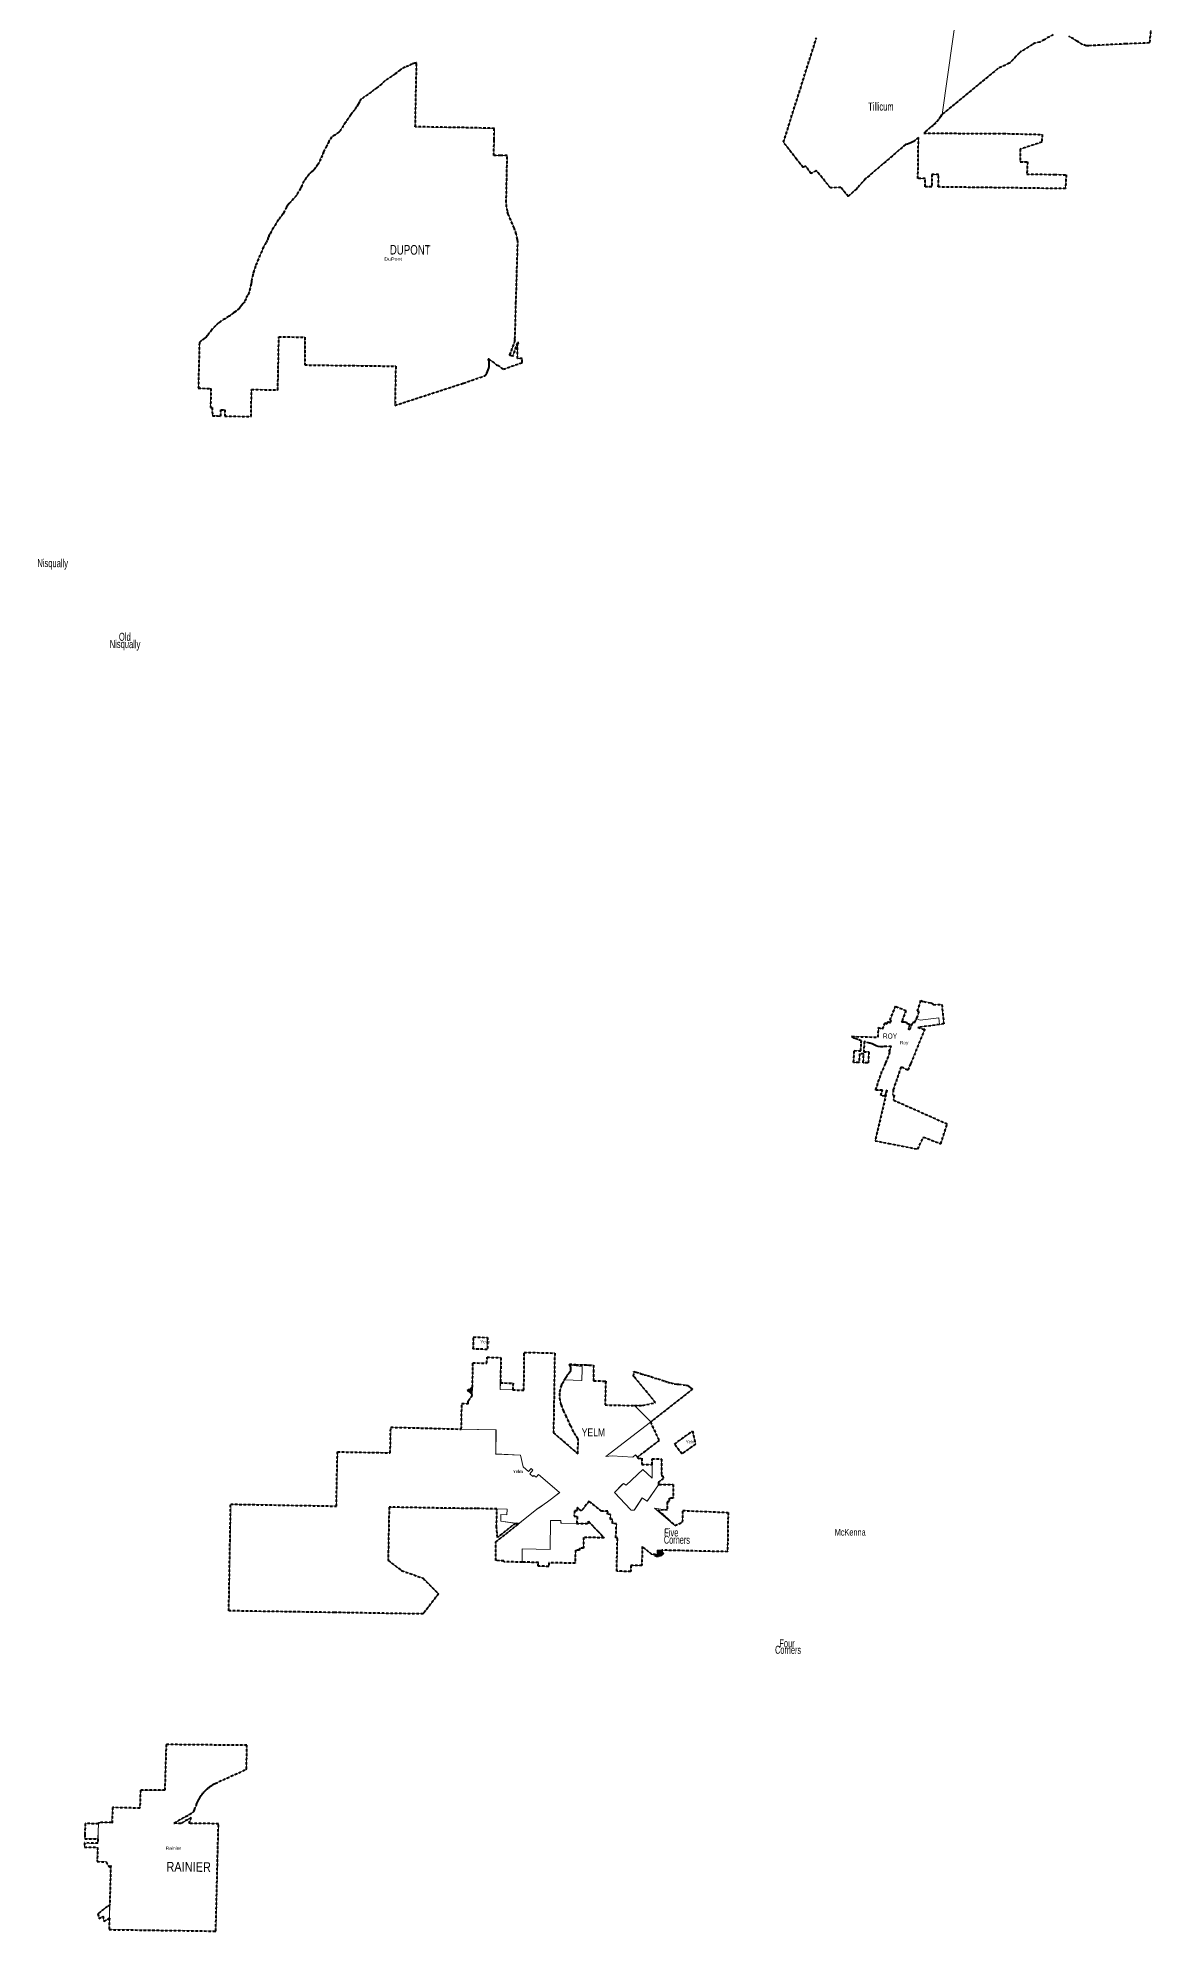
# Model space of a CAD drawing. Header units: feet. Extents: x -903180 to 1023491, y -707744 to 564635.
# Drawn here: x -429621 to -373572, y -223404 to -128770 of the extents above; entities that cross this region are included whole.
import ezdxf

# ---------------------------------------------------------------- set-up
doc = ezdxf.new("R2010")
doc.units = ezdxf.units.FT
doc.header["$LTSCALE"] = 80
doc.linetypes.add('SHORT_DASHED', pattern=[2.7, 1.5, -1.2])
doc.layers.add('13', color=7, linetype='SHORT_DASHED', lineweight=40)
doc.layers.add('58', color=7, linetype='Continuous', lineweight=13)
for name, color, linetype in [('14', 7, 'Continuous'), ('16', 7, 'Continuous'), ('36', 7, 'Continuous')]:
    doc.layers.add(name, color=color, linetype=linetype)

msp = doc.modelspace()

# ---------------------------------------------------------------- hatches: boundary and pattern name
at = {"layer": '58'}
for points in [[(-407913.16, -196583.62), (-408142.91, -196377.33), (-407896.27, -196219.8)], [(-398347.79, -204527.73), (-398454.13, -204628.71), (-398601.09, -204680.64), (-398751.07, -204678.31), (-398748.74, -204578.22), (-398671.64, -204580.91), (-398666.75, -204357.46), (-398427.63, -204361.92), (-398429.56, -204444.87)]]:
    msp.add_hatch(color=256, dxfattribs=at).paths.add_polyline_path(points)

# ---------------------------------------------------------------- linework, layer by layer
at = {"layer": '13'}
for p, q in [((-410690.39, -130019.48), (-410712.4, -130023.07)), ((-421055.11, -143538.49), (-421137.13, -143652.52)), ((-385850.15, -177976.91), (-385818.62, -177989.8)), ((-386863.17, -181345.77), (-386876.67, -181614.55)), ((-401236.99, -195912.13), (-401237.44, -195932.1)), ((-400997.39, -202831.3), (-400989.04, -202571.43))]:
    msp.add_line(p, q, dxfattribs=at)
for points in [[(-373571.92, -124583.44), (-374058.96, -129024), (-375232.94, -129068.99), (-377078.22, -129162.19), (-377223.12, -129162.1), (-377394.9, -129094.07), (-377674.02, -128940.1), (-378092.71, -128678.71)], [(-378872.84, -128607.09), (-379313, -128861.32), (-379538.45, -128979.49), (-379778.21, -129036.78), (-379924.93, -129101.23), (-380497.5, -129466.47), (-380566.19, -129536.63), (-381018.35, -130005.83), (-381064.41, -130035.16), (-381633.81, -130307.46), (-384423.13, -132592.3), (-384446.51, -132637.93), (-384494.46, -132716.32), (-384605.54, -132870.77), (-384741.18, -133021.7), (-384872.14, -133137.53), (-385010.12, -133251.03), (-385340.46, -133534.76), (-381832.78, -133550.04), (-381361.9, -133552.65), (-379424.43, -133598.52), (-379430.84, -133989.17), (-380525.74, -134329.18), (-380512.83, -134960.63), (-380149.75, -134969.62), (-380182.72, -135582.3), (-378803.96, -135595.19), (-378220.54, -135620.26), (-378254.12, -136305.32), (-384609.62, -136222.56), (-384603.08, -135596.46), (-384933.06, -135592.07), (-384941.99, -136215.72), (-385268.47, -136210.56), (-385264.74, -135801.46), (-385629.67, -135795.94), (-385604.74, -133748.94), (-385851.72, -133944.45), (-385916.49, -133983.99), (-385979.06, -134019.14), (-386062.48, -134056.48), (-386142.62, -134082.84), (-386252.39, -134105.91), (-388255.73, -135823.78), (-388647.41, -136261.63), (-388703.27, -136327.56), (-389110.08, -136691.62), (-389477.08, -136249.51), (-390001.92, -136268.08), (-390708.74, -135404.17), (-390980.36, -135553.16), (-391238.31, -135176.65), (-391371.78, -135245.19), (-391694.49, -134840.32), (-392350.88, -133987.73), (-390704.12, -128763.28)], [(-410712.4, -130023.07), (-410776.56, -130033.52), (-410925.31, -130082.47), (-411095.59, -130164.7), (-411265.87, -130235.18), (-411436.15, -130312.52), (-411517.37, -130376.15), (-411759.09, -130570.96), (-411931.81, -130678.65), (-412274.33, -130913.59), (-412434.32, -131069.24), (-412674.08, -131265.02), (-412818.92, -131370.75), (-412952.01, -131492.14), (-413305.78, -131718.26), (-413456.49, -131839.65), (-413549.46, -131968.86), (-413611.6, -132092.21), (-413690.86, -132233.18), (-413791.66, -132381.98), (-413908.11, -132510.22), (-413975.64, -132619.86), (-414243.28, -133000.17), (-414353.37, -133166.1), (-414492.34, -133398.09), (-414576.01, -133484.24), (-414772.47, -133635.97), (-414943.26, -133720.77), (-415036.81, -133895.45), (-415083.03, -133958.33), (-415154.56, -134120.98), (-415194.7, -134182.05), (-415342.49, -134466.95), (-415408.76, -134653.9), (-415492.53, -134822.19), (-415565.13, -135018.99), (-415622.17, -135105.66), (-415721.11, -135245.31), (-415796.35, -135335.43), (-415833.59, -135368.44), (-415846.22, -135386.14), (-415945.24, -135465.44), (-416057.59, -135584.54), (-416168.71, -135727.83), (-416218.7, -135782.54), (-416311.74, -135926.4), (-416431.3, -136145.84), (-416486.12, -136288.9), (-416588.98, -136488.76), (-416698.59, -136648.18), (-416834.38, -136808.77), (-417059.27, -137053.01), (-417128.17, -137133.27), (-417185.4, -137225.98), (-417346.14, -137538.63), (-417361.09, -137566.31), (-417587.58, -137860.78), (-417722.89, -138069.65), (-417839.81, -138269.06), (-418026.64, -138580.88), (-418051.83, -138614.27), (-418110.33, -138747.15), (-418157.24, -138894.48), (-418221.13, -139007.09), (-418350.49, -139218.16), (-418433.45, -139424.69), (-418598.68, -139815.62), (-418736.84, -140177.26), (-418821.08, -140423.96), (-418861.96, -140571.48), (-418868.89, -140599.42), (-418925.99, -140814.81), (-418948.42, -140950.85), (-418962.23, -141069.07), (-419000.94, -141274.98), (-419079.42, -141529.92), (-419139.75, -141656.71), (-419233.09, -141810.6), (-419288.78, -141956.57), (-419293.59, -141970.53), (-419315.67, -141995.21), (-419362.16, -142047.18), (-419438.47, -142142.87), (-419500.13, -142217.66), (-419547, -142286.37), (-419702.95, -142425.13), (-419791.29, -142484.66), (-419824.13, -142505.74), (-420064.97, -142683.1), (-420265.94, -142807.42), (-420479.07, -142935.39), (-420600.69, -143030.06), (-420749.63, -143162.08), (-420930.87, -143361.44), (-421055.11, -143538.49)], [(-420481.66, -147674.28), (-420479.05, -147377.97), (-420478.87, -147357.97), (-420459.05, -147358.14), (-420270.61, -147359.71), (-420272.02, -147674.09), (-418966.31, -147699.35), (-418940.96, -146342.89), (-417627.22, -146371.37), (-417575.61, -143706.17), (-416273.65, -143737.49), (-416277.86, -145119.25), (-411753.83, -145181.17), (-411732.89, -145181.45), (-411733.26, -145201.44), (-411769.25, -147139.17), (-408349.09, -146030.41), (-407305.29, -145670.59), (-407285.3, -145663.7), (-407268.21, -145643.7), (-407228.44, -145597.14), (-407178.85, -145525), (-407137.08, -145448.08), (-407103.57, -145367.21), (-407078.71, -145283.29), (-407062.75, -145197.22), (-407055.87, -145109.96), (-407058.15, -145022.45), (-407069.57, -144935.67), (-407090, -144850.55), (-407097.77, -144826.61), (-407104.34, -144806.36), (-407084, -144821.16), (-406688.15, -145109.2), (-406668.15, -145123.75), (-406648.15, -145135.42), (-406351.66, -145332.55), (-405434.16, -145005.14), (-405414.15, -144998), (-405414.34, -144976.95), (-405415.99, -144795.43), (-405638.77, -144797.45), (-405644.46, -144167.99), (-405644.65, -144147.97), (-405640.78, -144127.99), (-405639.36, -144120.91), (-405631.92, -144097.1), (-405622.03, -144074.2), (-405609.79, -144052.45), (-405597.37, -144034.96), (-405580.26, -144015), (-405601.45, -144014.36), (-405647.95, -144012.97), (-405889.89, -144689.46), (-405893.07, -144689.31), (-405895.64, -144688.33), (-406014.74, -144644.07), (-406031.48, -144637.84), (-406023.73, -144616.63), (-405805.79, -144020.04), (-405799.2, -144002.01), (-405790.85, -143980.04), (-405785.09, -143964.86), (-405776.56, -143932.57), (-405771.46, -143899.57), (-405769.82, -143866.21), (-405770.27, -143856.92), (-405771.67, -143828.44), (-405771.35, -143816.92), (-405721.57, -142020.85), (-405631.41, -138958.06), (-405646.82, -138850.85), (-405708.5, -138568.02), (-405792.8, -138313.19), (-405799.29, -138293.57), (-405808.06, -138273.19), (-406091.01, -137615.63), (-406098.78, -137597.57), (-406105.16, -137575.63), (-406147.55, -137429.93), (-406189.73, -137210.95), (-406208.79, -136988.76), (-406157.19, -134654.64), (-406454.61, -134653.97), (-406474.61, -134655.28), (-406494.61, -134655.14), (-406829.88, -134652.85), (-406815.95, -133894.08), (-406815.58, -133874.08), (-406813.79, -133854.08), (-406803.4, -133294.21), (-408103.6, -133261.22), (-410753.04, -133214.97), (-410690.78, -130039.81), (-410690.39, -130019.48)], [(-421137.13, -143652.52), (-421211.73, -143722.55), (-421304.4, -143792), (-421440.4, -143896.27), (-421530.74, -143978.24), (-421547.99, -143993.9), (-421548.51, -144016.39), (-421599.58, -146234.99), (-421600.53, -146276.34), (-420972.97, -146300.54), (-420987.55, -147241.21), (-420900.2, -147243.13), (-420899.53, -147665.19), (-420634.68, -147670.7), (-420481.66, -147674.28)], [(-385818.62, -177989.8), (-385797.58, -177998.41), (-385788.69, -177977.98), (-385719.48, -177818.93), (-385709.96, -177797.04), (-385690.78, -177804.99), (-385677.82, -177763.17), (-385573.93, -177447.19), (-385644.73, -177421.82), (-385483.25, -176893.66), (-385331.91, -176942.98), (-384960.74, -177008.43), (-384848.72, -177095.94), (-384435.68, -177088.73), (-384333.28, -178045.37), (-384549.62, -178091.28), (-384561.2, -178093.64), (-385631.12, -178226.44), (-385373.5, -178315.66), (-385287.61, -178313.05), (-385979.03, -180018.76), (-385987.14, -180038.76), (-385994.43, -180058.76), (-386141.92, -180368.73), (-386474.08, -180209.3), (-386863.17, -181345.77)], [(-387300.28, -181673.13), (-387484.83, -181639.09), (-387405.71, -181367.83), (-387718.41, -181363.39), (-387736.7, -181363.13), (-387730.72, -181343.11), (-387674.77, -181157.08), (-387608.77, -180954.74), (-387541.01, -180754.63), (-387469.72, -180555.41), (-387392.49, -180354.35), (-387243.31, -180036.87), (-387239.65, -180029.07), (-387227.41, -179996.87), (-387020.38, -179452.42), (-387062.19, -179436.69), (-386962.59, -179174.41), (-387215.6, -179182.75), (-387365.19, -179194.67), (-387503.72, -179197.08), (-387633.93, -179182.38), (-387720.8, -179147.6), (-387814.56, -179094.33), (-387921.18, -179047.81), (-388048.74, -179011.15), (-388255.42, -178953.32), (-388312.94, -178938.31), (-388336.76, -179451.34), (-388085.66, -179458), (-388110.05, -179983.29), (-388110.99, -180003.58), (-388140.32, -180002.67), (-388343.08, -179996.39), (-388362.04, -179995.8), (-388361.11, -179975.77), (-388341.42, -179551.71), (-388552.14, -179546.14), (-388568.5, -179969.34), (-388569.27, -179989.38), (-388590.49, -179988.72), (-388822.94, -179981.51), (-388842.51, -179980.9), (-388841.88, -179969.02), (-388811.52, -179393.55), (-388481.27, -179402.31), (-388462.51, -178998.27), (-388461.78, -178982.56), (-388459.46, -178958.27), (-388459.23, -178955.9), (-388454.37, -178931.91), (-388451.54, -178922.93), (-388445.06, -178903.82), (-388468.46, -178897.72), (-388472.59, -178896.64), (-388635.81, -178840.6), (-388715.83, -178807.24), (-388815.02, -178762.62), (-388917.21, -178701.68), (-388942.35, -178686.68), (-388917.21, -178687.34), (-387617.46, -178721.76), (-387602.48, -178241.49), (-387398.19, -178318.9), (-387270.66, -178010.73), (-387164.42, -178054.82), (-387127.4, -177965.35), (-387118.81, -177944.61), (-387099.12, -177951.92), (-387025.17, -177979.35), (-387004.24, -177987.11), (-386996.41, -177969.24), (-386970.76, -177910.73), (-386962.27, -177891.36), (-386984.06, -177883.73), (-387018.68, -177871.61), (-386762.79, -177195.41), (-386754.83, -177174.38), (-386732.28, -177183.47), (-386228.5, -177386.41), (-386439.42, -177942.06), (-386447.18, -177962.5), (-386427.01, -177961.14), (-386289.63, -177951.95), (-386186.53, -177989.14), (-386189.07, -177996.53), (-386195.55, -178015.42), (-386175.93, -178022.76), (-386044.15, -178072.03), (-386023.49, -178079.76), (-386032.21, -178099.51), (-386120.92, -178300.42), (-386034.75, -178340.42), (-385878.98, -177987.66), (-385870.55, -177968.57), (-385850.15, -177976.91)], [(-387176.34, -181371.14), (-387768.83, -183900.8), (-387084.66, -184033.79), (-385634.79, -184315.61), (-385353.75, -183712.92), (-384481.79, -184047.63), (-384165.05, -183072.8), (-386852.93, -181876.07)], [(-387176.34, -181371.14), (-387188.77, -181370.97), (-387196.14, -181390.95), (-387300.28, -181673.13)], [(-386876.67, -181614.55), (-386816.87, -181619.43), (-386852.93, -181876.07)], [(-404086.66, -205172.58), (-404606.55, -205162.23), (-404603.18, -204977.26), (-405417, -204961.07), (-406336.81, -204942), (-406336.13, -204892), (-406736.06, -204883.7), (-406722.69, -203952.58), (-405589.24, -203041.88), (-405751.86, -203014.33), (-406642.29, -203720.66), (-406691.57, -203217.56), (-406674.88, -202299.21), (-407686.98, -202281.53), (-409377.19, -202260.36), (-412060.96, -202209.36), (-412113.8, -204876.87), (-411438.44, -205382.72), (-410365.74, -205767.79), (-409592.86, -206544.32), (-410362.84, -207549.85), (-414788.53, -207477.53), (-420078.15, -207393.06), (-419983.17, -202063.74), (-414700.51, -202159.61), (-414646.75, -199446.42), (-412007.22, -199496.48), (-411981.87, -198217.39), (-408454.34, -198309.65), (-408428.92, -197034.21), (-408113.87, -197039.63), (-408109.03, -196892.14), (-407913.53, -196635.2), (-407913.16, -196583.62), (-408142.91, -196377.33), (-407896.27, -196219.8), (-407873.4, -194995.82), (-407173.73, -195018.02), (-407166.17, -194718.11), (-406471.51, -194740.16), (-406503.42, -195999.09), (-405868.2, -196016.98), (-405875.02, -196349.94), (-405322.98, -196367.4), (-405311.4, -194472.89), (-403785.65, -194511.15), (-403846.84, -198489.68), (-402647.44, -199532.86), (-402627.07, -199550.58), (-402626.81, -199530.26), (-402617.88, -198842.19), (-402617.72, -198829.69), (-402633.72, -198802.19), (-402841.34, -198445.46), (-402990.06, -198144.36), (-403079.84, -197941.54), (-403200.09, -197690.6), (-403330.6, -197407.49), (-403455.3, -197090.11), (-403517.06, -196866.96), (-403532.58, -196641.48), (-403521.76, -196448.05), (-403451.33, -196141.41), (-403397.85, -196014.15), (-403306.78, -195866.18), (-403303.37, -195847.96), (-403297.31, -195838.75), (-403229.09, -195726.57), (-403155.96, -195616.79), (-403076.11, -195517.86), (-403014.52, -195438.2), (-402987.74, -195388.1), (-402977.93, -195320.31), (-402987.74, -195219.78), (-403006.03, -195170.39), (-403046.34, -195061.79), (-402725.18, -195085.41), (-402306.52, -195100.5), (-402231.11, -195102.54), (-402196.6, -195103.42), (-402059.2, -195106.75), (-401839.15, -195115.17), (-401844.67, -195355.36), (-401854.33, -195876.87), (-401854.62, -195892.45), (-401834.7, -195893.08), (-401257.78, -195911.46), (-401236.99, -195912.13)], [(-401237.44, -195932.1), (-401264.19, -197104.09), (-399789.43, -197131.9), (-399389.15, -197132.04), (-398747.31, -196984.82), (-399739.3, -195779.39), (-399781.89, -195724.08), (-399840.57, -195665.37), (-399834.6, -195426.54), (-399714.39, -195464.12), (-399528.94, -195512.01), (-399459.13, -195541.12), (-399320.04, -195591.72), (-399153.38, -195634.96), (-398974.42, -195688.69), (-398796.31, -195756.28), (-398628.67, -195799.77), (-398279.58, -195908.19), (-398138.04, -195957.46), (-397988.21, -196001.18), (-397805.82, -196045.24), (-397656.79, -196064.69), (-397590.97, -196064.69), (-397578.49, -196060.53), (-397365.25, -196094.22), (-397222.22, -196118.08), (-397140.87, -196138.42), (-397074.41, -196184.46), (-396994.01, -196246.35), (-396895.5, -196306.36), (-398979.59, -197941.46), (-399000.28, -197957.44), (-398571.36, -198872.25), (-399654.23, -199718.57), (-399607.72, -199771.65), (-399425.93, -199768.21), (-399435.1, -200078.08), (-398916.16, -200088.48), (-398909.01, -199799.13), (-398453.64, -199804.7), (-398453.4, -200649.29), (-398376.71, -200650.63), (-398358.7, -200778.8), (-398604.06, -200970.5), (-398597.72, -201099.5), (-398583.7, -201079.46), (-398568.7, -201079.36), (-397859.81, -201074.5), (-397863.54, -201744.83), (-397863.65, -201764.83), (-397883.65, -201764.83), (-398060.13, -201764.84), (-398063.98, -201952.18), (-398155.86, -201951.04), (-398158.68, -202357.16), (-398342.97, -202350.6), (-398629.34, -202373.51), (-398337.34, -202608.15), (-398096.68, -202826.25), (-397782.99, -203122.02), (-397391.2, -202965.29), (-397376.54, -202380.68), (-395119.48, -202476.44), (-395145.32, -204438.22), (-398427.63, -204361.92), (-398429.56, -204444.87), (-398347.79, -204527.73), (-398454.13, -204628.71), (-398601.09, -204680.64), (-398751.07, -204678.31), (-398748.74, -204578.22), (-398923.28, -204575.14), (-399409.21, -204176.55), (-399430.67, -205134.37), (-399980.6, -205125.12), (-399987.32, -205425.05), (-400687.23, -205413.28), (-400649.81, -203743.19), (-400726.5, -203742.34), (-400703.91, -203038.62), (-400903.84, -203033.68), (-400897.42, -202833.77), (-400997.39, -202831.3)], [(-400989.04, -202571.43), (-401139, -202567.72), (-401134.18, -202418.01), (-401441.34, -202413.98), (-402058.96, -201919.27), (-402450.92, -202399.68), (-402640.1, -202240.05), (-402657.62, -202225.27), (-402657.97, -202243.17), (-402661, -202395.05), (-402801.39, -202393.09), (-402807.31, -202649.42), (-402807.77, -202669.42), (-402787.94, -202669.76), (-402687.76, -202671.47), (-402667.8, -202671.81), (-402668.22, -202690.06), (-402675.42, -203001.72), (-402675.88, -203021.72), (-402696.03, -203021.38), (-402100.5, -203031.76), (-402101.45, -202917.95), (-401840, -203189.08), (-401634.88, -203410.3), (-401320.47, -203740.6), (-402340.17, -203730.58), (-402349.82, -204261.96), (-402549.78, -204257.98), (-402551.6, -204357.97), (-402751.56, -204353.98), (-402763.55, -205013.88), (-404083.3, -204987.61), (-404086.66, -205172.58)]]:
    msp.add_lwpolyline(points, dxfattribs=at)
for points in [[(-407855.99, -194306.02), (-407840.85, -193706.2), (-407141.19, -193728.4), (-407154.32, -194328.29)], [(-396894.23, -198406.08), (-396755.29, -199059.04), (-397430, -199545.19), (-397802.88, -199060.79)], [(-420730.41, -223403.81), (-420729.98, -223387.07), (-420593.76, -218035.9), (-422062.08, -218022.13), (-421961.63, -217725.07), (-422464.34, -218016.97), (-422797.94, -218013.34), (-422821.48, -218013.08), (-422797.94, -217999.5), (-421856.91, -217456.33), (-421836.75, -217444.69), (-421829.31, -217425.11), (-421794.95, -217334.74), (-421714.06, -217132.84), (-421663.14, -217009.21), (-421653.15, -216985.75), (-421639.53, -216954.23), (-421624.87, -216922.47), (-421609.94, -216891.5), (-421594.53, -216860.77), (-421578.34, -216829.78), (-421561.66, -216799.65), (-421544.73, -216769.67), (-421527, -216739.94), (-421508.87, -216710.37), (-421490.15, -216681.21), (-421470.89, -216652.54), (-421451.43, -216624.29), (-421431.18, -216595.87), (-421410.38, -216568.23), (-421389.35, -216540.9), (-421367.71, -216513.78), (-421345.5, -216487.09), (-421323.03, -216461.05), (-421300.18, -216435.37), (-421276.75, -216409.73), (-421252.71, -216384.73), (-421228.47, -216360.18), (-421203.69, -216336.06), (-421178.49, -216312.16), (-421152.85, -216288.97), (-421127.06, -216266.21), (-421100.67, -216243.77), (-421073.76, -216221.81), (-421047.02, -216200.69), (-421039.31, -216194.72), (-421019.6, -216180.04), (-420990.47, -216159.1), (-420960.97, -216138.92), (-420931.64, -216119.31), (-420901.43, -216099.88), (-420870.87, -216081.21), (-420840.5, -216063.13), (-420809.45, -216045.35), (-420798.37, -216039.34), (-420776.07, -216027.23), (-420758.37, -216019.26), (-419207.35, -215320.7), (-419187.36, -215311.7), (-419187.2, -215289.93), (-419178.67, -214115.68), (-423205.84, -214077.06), (-423277.97, -216359.24), (-424494.5, -216354.92), (-424523.43, -217259.16), (-425893.41, -217226.94), (-425904.49, -217982.49), (-425923.06, -218010.31), (-425924.8, -217982.34), (-425944.49, -217981.87), (-426595.57, -217966.27), (-426595.82, -218041.29), (-427256.8, -218024.33), (-427274.92, -218583.06), (-427278.12, -218783.03), (-426617.14, -218796.9), (-426622, -219010.52), (-427286.11, -218993.97), (-427291.75, -219201.14), (-426638.03, -219215.5), (-426653.15, -219931.08), (-426201.45, -219938.68), (-426056.48, -220205.7), (-425980.85, -220130.02), (-426029.42, -222087.32), (-426154.65, -222173.26), (-426622.85, -222535.14), (-426561.03, -222722.79), (-426550.88, -222782.23), (-426366.59, -222661.17), (-426306.18, -222920.61), (-426047.16, -222750.45), (-426060.45, -223327.64), (-420750.49, -223403.52)]]:
    msp.add_lwpolyline(points, close=True, dxfattribs=at)
at = {"layer": '58'}
for points in [[(-381191.07, -109751), (-384423.13, -132592.3), (-384605.54, -132870.77), (-385010.12, -133251.03), (-385340.46, -133534.76), (-381832.78, -133550.04), (-379424.43, -133598.52), (-379430.84, -133989.17), (-380525.74, -134329.18), (-380512.83, -134960.63), (-380149.75, -134969.62), (-380182.72, -135582.3), (-378220.54, -135620.26), (-378254.12, -136305.32), (-384609.62, -136222.56), (-384603.08, -135596.46), (-384933.06, -135592.07), (-384941.99, -136215.72), (-385268.47, -136210.56), (-385264.74, -135801.46), (-385629.67, -135795.94), (-385604.74, -133748.94), (-385604.74, -133748.94), (-385851.72, -133944.45), (-385979.06, -134019.14), (-386062.48, -134056.48), (-386252.39, -134105.91), (-386252.39, -134105.91), (-388255.73, -135823.78), (-388647.41, -136261.63), (-389110.08, -136691.62), (-389477.08, -136249.51), (-390001.92, -136268.08), (-390708.74, -135404.17), (-390980.36, -135553.16), (-391238.31, -135176.65), (-391371.78, -135245.19), (-392350.88, -133987.73), (-390704.12, -128763.28)], [(-378872.84, -128607.09), (-379295.48, -128848.01), (-379538.45, -128979.49), (-379538.45, -128979.49), (-379778.21, -129036.78), (-379924.93, -129101.23), (-380497.5, -129466.47), (-380566.19, -129536.63), (-381018.35, -130005.83), (-381633.81, -130307.46), (-384423.13, -132592.3), (-381191.07, -109751)], [(-373571.92, -124583.44), (-374058.96, -129024), (-377078.22, -129162.19), (-377223.12, -129162.1), (-377394.9, -129094.07), (-378092.71, -128678.71)], [(-420987.55, -147241.21), (-420972.97, -146300.54), (-421600.53, -146276.34), (-421599.58, -146234.99), (-421548.51, -144016.39), (-421547.99, -143993.9), (-421530.74, -143978.24), (-421440.4, -143896.27), (-421304.4, -143792), (-421211.73, -143722.55), (-421137.13, -143652.52), (-421055.11, -143538.49), (-420930.87, -143361.44), (-420749.63, -143162.08), (-420600.69, -143030.06), (-420479.07, -142935.39), (-420265.94, -142807.42), (-420064.97, -142683.1), (-419824.13, -142505.74), (-419791.29, -142484.66), (-419702.95, -142425.13), (-419547, -142286.37), (-419500.13, -142217.66), (-419438.47, -142142.87), (-419362.16, -142047.18), (-419315.67, -141995.21), (-419293.59, -141970.53), (-419288.78, -141956.57), (-419233.09, -141810.6), (-419139.75, -141656.71), (-419079.42, -141529.92), (-419000.94, -141274.98), (-418962.23, -141069.07), (-418948.42, -140950.85), (-418925.99, -140814.81), (-418868.89, -140599.42), (-418861.96, -140571.48), (-418821.08, -140423.96), (-418736.84, -140177.26), (-418598.68, -139815.62), (-418433.45, -139424.69), (-418350.49, -139218.16), (-418221.13, -139007.09), (-418157.24, -138894.48), (-418110.33, -138747.15), (-418051.83, -138614.27), (-418026.64, -138580.88), (-417839.81, -138269.06), (-417722.89, -138069.65), (-417587.58, -137860.78), (-417361.09, -137566.31), (-417346.14, -137538.63), (-417185.4, -137225.98), (-417128.17, -137133.27), (-417059.27, -137053.01), (-416834.38, -136808.77), (-416698.59, -136648.18), (-416588.98, -136488.76), (-416486.12, -136288.9), (-416431.3, -136145.84), (-416311.74, -135926.4), (-416218.7, -135782.54), (-416168.71, -135727.83), (-416057.59, -135584.54), (-415945.24, -135465.44), (-415846.22, -135386.14), (-415833.59, -135368.44), (-415796.35, -135335.43), (-415721.11, -135245.31), (-415622.17, -135105.66), (-415565.13, -135018.99), (-415492.53, -134822.19), (-415408.76, -134653.9), (-415342.49, -134466.95), (-415194.7, -134182.05), (-415154.56, -134120.98), (-415083.03, -133958.33), (-415036.81, -133895.45), (-414943.26, -133720.77), (-414772.47, -133635.97), (-414576.01, -133484.24), (-414492.34, -133398.09), (-414353.37, -133166.1), (-414243.28, -133000.17), (-413975.64, -132619.86), (-413908.11, -132510.22), (-413791.66, -132381.98), (-413690.86, -132233.18), (-413611.6, -132092.21), (-413549.46, -131968.86), (-413456.49, -131839.65), (-413305.78, -131718.26), (-412952.01, -131492.14), (-412818.92, -131370.75), (-412674.08, -131265.02), (-412434.32, -131069.24), (-412274.33, -130913.59), (-411931.81, -130678.65), (-411759.09, -130570.96), (-411517.37, -130376.15), (-411436.15, -130312.52)], [(-411436.15, -130312.52), (-411265.87, -130235.18), (-411095.59, -130164.7), (-410925.31, -130082.47), (-410776.56, -130033.52), (-410712.4, -130023.07), (-410690.39, -130019.48), (-410690.78, -130039.81), (-410753.04, -133214.97), (-408103.6, -133261.22), (-406803.4, -133294.21), (-406813.79, -133854.08), (-406815.58, -133874.08), (-406815.95, -133894.08), (-406829.88, -134652.85), (-406494.61, -134655.14), (-406474.61, -134655.28), (-406454.61, -134653.97), (-406157.19, -134654.64), (-406208.79, -136988.76), (-406189.73, -137210.95), (-406147.55, -137429.93), (-406105.16, -137575.63), (-406098.78, -137597.57), (-406091.01, -137615.63), (-405808.06, -138273.19), (-405799.29, -138293.57), (-405792.8, -138313.19), (-405708.5, -138568.02), (-405646.82, -138850.85), (-405631.41, -138958.06), (-405721.57, -142020.85), (-405771.35, -143816.92), (-405771.67, -143828.44), (-405770.27, -143856.92), (-405769.82, -143866.21), (-405771.46, -143899.57), (-405776.56, -143932.57), (-405785.09, -143964.86), (-405790.85, -143980.04), (-405799.2, -144002.01), (-405805.79, -144020.04), (-406023.73, -144616.63), (-406031.48, -144637.84), (-406014.74, -144644.07), (-405895.64, -144688.33), (-405893.07, -144689.31), (-405889.89, -144689.46), (-405647.95, -144012.97), (-405601.45, -144014.36), (-405580.26, -144015), (-405597.37, -144034.96), (-405609.79, -144052.45), (-405622.03, -144074.2), (-405631.92, -144097.1), (-405639.36, -144120.91), (-405640.78, -144127.99), (-405644.65, -144147.97), (-405644.46, -144167.99), (-405638.77, -144797.45), (-405415.99, -144795.43), (-405414.34, -144976.95), (-405414.15, -144998), (-405434.16, -145005.14), (-406351.66, -145332.55), (-406648.15, -145135.42), (-406668.15, -145123.75), (-406688.15, -145109.2), (-407084, -144821.16), (-407104.34, -144806.36), (-407097.77, -144826.61), (-407090, -144850.55), (-407069.57, -144935.67), (-407058.15, -145022.45), (-407055.87, -145109.96), (-407062.75, -145197.22), (-407078.71, -145283.29), (-407103.57, -145367.21), (-407137.08, -145448.08), (-407178.85, -145525), (-407228.44, -145597.14), (-407268.21, -145643.7), (-407285.3, -145663.7), (-407305.29, -145670.59), (-408349.09, -146030.41), (-411769.25, -147139.17), (-411733.26, -145201.44), (-411732.89, -145181.45), (-411753.83, -145181.17), (-416277.86, -145119.25), (-416273.65, -143737.49), (-417575.61, -143706.17), (-417627.22, -146371.37), (-418940.96, -146342.89), (-418966.31, -147699.35), (-420272.02, -147674.09), (-420270.61, -147359.71), (-420459.05, -147358.14), (-420478.87, -147357.97), (-420479.05, -147377.97), (-420481.66, -147674.28)], [(-420481.66, -147674.28), (-420634.68, -147670.7), (-420899.53, -147665.19), (-420900.2, -147243.13), (-420987.55, -147241.21)], [(-387300.28, -181673.13), (-387484.83, -181639.09), (-387405.71, -181367.83), (-387718.41, -181363.39), (-387736.7, -181363.13), (-387730.72, -181343.11), (-387674.77, -181157.08), (-387608.77, -180954.74), (-387541.01, -180754.63), (-387469.72, -180555.41), (-387392.49, -180354.35), (-387243.31, -180036.87), (-387239.65, -180029.07), (-387227.41, -179996.87), (-387020.38, -179452.42), (-387062.19, -179436.69), (-386962.59, -179174.41), (-387215.6, -179182.75), (-387365.19, -179194.67), (-387503.72, -179197.08), (-387633.93, -179182.38), (-387720.8, -179147.6), (-387814.56, -179094.33), (-387921.18, -179047.81), (-388048.74, -179011.15), (-388255.42, -178953.32), (-388312.94, -178938.31), (-388336.76, -179451.34), (-388085.66, -179458), (-388110.05, -179983.29), (-388110.99, -180003.58), (-388140.32, -180002.67), (-388343.08, -179996.39), (-388362.04, -179995.8), (-388361.11, -179975.77), (-388341.42, -179551.71), (-388552.14, -179546.14), (-388568.5, -179969.34), (-388569.27, -179989.38), (-388590.49, -179988.72), (-388822.94, -179981.51), (-388842.51, -179980.9), (-388841.88, -179969.02), (-388811.52, -179393.55), (-388481.27, -179402.31), (-388462.51, -178998.27), (-388461.78, -178982.56), (-388459.46, -178958.27), (-388459.23, -178955.9), (-388454.37, -178931.91), (-388451.54, -178922.93), (-388445.06, -178903.82), (-388468.46, -178897.72), (-388472.59, -178896.64), (-388635.81, -178840.6), (-388715.83, -178807.24), (-388815.02, -178762.62), (-388917.21, -178701.68), (-388942.35, -178686.68), (-388917.21, -178687.34), (-387617.46, -178721.76), (-387602.48, -178241.49), (-387398.19, -178318.9), (-387270.66, -178010.73), (-387164.42, -178054.82), (-387127.4, -177965.35), (-387118.81, -177944.61), (-387099.12, -177951.92), (-387025.17, -177979.35), (-387004.24, -177987.11), (-386996.41, -177969.24), (-386970.76, -177910.73), (-386962.27, -177891.36), (-386984.06, -177883.73), (-387018.68, -177871.61), (-386762.79, -177195.41), (-386754.83, -177174.38), (-386732.28, -177183.47), (-386228.5, -177386.41), (-386439.42, -177942.06), (-386447.18, -177962.5), (-386427.01, -177961.14), (-386289.63, -177951.95), (-386186.53, -177989.14), (-386189.07, -177996.53), (-386195.55, -178015.42), (-386175.93, -178022.76), (-386044.15, -178072.03), (-386023.49, -178079.76), (-386032.21, -178099.51), (-386120.92, -178300.42), (-386034.75, -178340.42), (-385878.98, -177987.66), (-385870.55, -177968.57), (-385850.15, -177976.91), (-385818.62, -177989.8), (-385797.58, -177998.41), (-385788.69, -177977.98), (-385719.48, -177818.93), (-385709.96, -177797.04), (-385690.78, -177804.99)], [(-385690.78, -177804.99), (-385524.04, -177870.6), (-384586, -177751.46), (-384549.62, -178091.28), (-384561.2, -178093.64), (-385631.12, -178226.44), (-385373.5, -178315.66), (-385287.61, -178313.05), (-385979.03, -180018.76), (-385987.14, -180038.76), (-385994.43, -180058.76), (-386141.92, -180368.73), (-386474.08, -180209.3), (-386863.43, -181348.1), (-386876.67, -181614.55), (-386816.87, -181619.43), (-386852.93, -181876.07), (-384165.05, -183072.8), (-384481.79, -184047.63), (-385353.75, -183712.92), (-385634.79, -184315.61), (-387768.83, -183900.8), (-387176.34, -181371.14), (-387188.77, -181370.97), (-387196.14, -181390.95), (-387300.28, -181673.13)], [(-398158.68, -202357.16), (-398801.74, -202260.35), (-397782.99, -203122.02), (-397391.2, -202965.29), (-397376.54, -202380.68), (-396786.38, -202418.18), (-395119.48, -202476.44), (-395145.32, -204438.22), (-398666.75, -204357.46), (-398671.64, -204580.91), (-398923.28, -204575.14), (-399409.21, -204176.55), (-399430.67, -205134.37), (-399980.6, -205125.12), (-399987.32, -205425.05), (-400687.23, -205413.28), (-400649.81, -203743.19), (-400726.28, -203735.36), (-400703.91, -203038.62), (-400903.84, -203033.68), (-400897.42, -202833.77), (-400997.39, -202831.3), (-400989.04, -202571.43), (-401139, -202567.72), (-401134.18, -202418.01), (-401441.34, -202413.98), (-402058.96, -201919.27), (-402450.92, -202399.68), (-402640.1, -202240.05), (-402657.62, -202225.27), (-402657.97, -202243.17), (-402661, -202395.05), (-402801.39, -202393.09), (-402807.31, -202649.42), (-402807.77, -202669.42), (-402787.94, -202669.76), (-402687.76, -202671.47), (-402667.8, -202671.81), (-402668.22, -202690.06), (-402675.42, -203001.72), (-402675.88, -203021.72), (-402696.03, -203021.38), (-403455.78, -203008.45), (-403475.78, -203008.11), (-403472.91, -202883.87), (-403993.31, -202874.19), (-404013.25, -204330.02), (-405407.99, -204301.11), (-405417, -204961.07), (-406336.81, -204942), (-406336.13, -204892), (-406736.06, -204883.7), (-406722.69, -203952.58), (-406214.38, -203538.56), (-404685.13, -202319.87), (-404518.96, -202204.15), (-404308.86, -202058.96), (-404153.02, -201952.7), (-403952.57, -201795.19), (-403558, -201501.92), (-403535.05, -201484.85), (-403556.15, -201467.05), (-404603.69, -200583.09), (-404715.05, -200717.56), (-404830.16, -200621.4), (-404877.99, -200679.16), (-405031.49, -200550.93), (-404871.19, -200357.37), (-404967.79, -200275.85), (-405093.52, -200428.1), (-405362.08, -200191.74), (-405489.58, -199619.99), (-406717.25, -199566.1), (-406737.23, -199565.23), (-406736.78, -199546.03), (-406709.23, -198366.35), (-406708.76, -198346.42), (-406732.05, -198345.9), (-407597, -198326.54), (-407617, -198324.05), (-407637, -198323.71), (-408454.34, -198309.65), (-408428.92, -197034.21), (-408113.87, -197039.63), (-408109.03, -196892.14), (-407913.53, -196635.2), (-407913.16, -196583.62), (-407896.27, -196219.8), (-407873.4, -194995.82), (-407173.73, -195018.02), (-407166.17, -194718.11), (-406471.51, -194740.16), (-406511.63, -196329.69), (-405322.98, -196367.4), (-405311.4, -194472.89), (-403785.65, -194511.15), (-403846.84, -198489.68), (-402647.44, -199532.86), (-402627.07, -199550.58), (-402626.81, -199530.26), (-402617.88, -198842.19)], [(-402617.88, -198842.19), (-402617.72, -198829.69), (-402633.72, -198802.19), (-402841.34, -198445.46), (-402990.06, -198144.36), (-403079.84, -197941.54), (-403200.09, -197690.6), (-403330.6, -197407.49), (-403455.3, -197090.11), (-403517.06, -196866.96), (-403532.58, -196641.48), (-403521.76, -196448.05), (-403451.33, -196141.41), (-403397.85, -196014.15), (-403306.78, -195866.18), (-403294.7, -195846.57), (-403286.78, -195846.82), (-402453.81, -195873.36), (-402429.37, -195874.14), (-402429, -195854), (-402419.35, -195332.78), (-402418.97, -195312.45), (-402416.11, -195173.04), (-403027.25, -195119.02), (-403046.34, -195061.79), (-402845.88, -195077.55), (-402626.67, -195090.68), (-402231.11, -195102.54), (-401839.15, -195115.17), (-401844.19, -195329.26), (-401844.67, -195355.36), (-401854.33, -195876.87), (-401854.62, -195892.45), (-401834.7, -195893.08), (-401257.78, -195911.46), (-401236.99, -195912.13), (-401237.44, -195932.1), (-401264.19, -197104.09), (-399789.43, -197131.9), (-399081, -197840.05), (-398999.06, -197921.99), (-398979.59, -197941.46), (-399000.28, -197957.44), (-401222.08, -199673.75), (-400912.41, -199651.43), (-399888.14, -199704.71), (-399754.69, -199602.81), (-399607.72, -199771.65), (-399425.93, -199768.21), (-399435.1, -200078.08), (-398916.16, -200088.48), (-398922.14, -200768.7), (-399385.81, -200328.1), (-400221.2, -201105.34), (-400351.42, -201023.69), (-400405.83, -201084.8), (-400777.23, -201460.36), (-400796.87, -201480.22), (-400778.02, -201500.36), (-399996.51, -202335.34), (-399977.66, -202355.48), (-399965.01, -202355.72), (-399836.49, -202358.13), (-399816.75, -202358.5), (-399803.14, -202338.11), (-399419.2, -201762.83), (-399407.08, -201744.67), (-399389.81, -201756.3), (-399207.8, -201878.87), (-399191.76, -201891.75), (-399166.49, -201912.05), (-399151.76, -201891.01), (-398597.72, -201099.5), (-398583.7, -201079.46), (-398568.7, -201079.36), (-397859.81, -201074.5), (-397863.54, -201744.83), (-397863.65, -201764.83), (-397883.65, -201764.83), (-398060.13, -201764.84), (-398063.98, -201952.18), (-398155.86, -201951.04), (-398158.68, -202357.16)]]:
    msp.add_lwpolyline(points, dxfattribs=at)
for points in [[(-384333.28, -178045.37), (-384549.62, -178091.28), (-384586, -177751.46), (-385524.04, -177870.6), (-385690.78, -177804.99), (-385677.82, -177763.17), (-385573.93, -177447.19), (-385644.73, -177421.82), (-385483.25, -176893.66), (-385331.91, -176942.98), (-384960.74, -177008.43), (-384848.72, -177095.94), (-384435.68, -177088.73)], [(-407840.85, -193706.2), (-407141.19, -193728.4), (-407154.32, -194328.29), (-407855.99, -194306.02)], [(-402418.97, -195312.45), (-402429, -195854), (-402429.37, -195874.14), (-403294.7, -195846.57), (-403306.78, -195866.18), (-403303.37, -195847.96), (-403155.96, -195616.79), (-403076.11, -195517.86), (-403014.52, -195438.2), (-402987.74, -195388.1), (-402977.93, -195320.31), (-402987.74, -195219.78), (-403006.03, -195170.39), (-403027.54, -195118.33), (-402416.11, -195173.04)], [(-397140.87, -196138.42), (-397074.41, -196184.46), (-396994.01, -196246.35), (-396895.5, -196306.36), (-398979.59, -197941.46), (-399081, -197840.05), (-399789.43, -197131.9), (-399389.15, -197132.04), (-398747.31, -196984.82), (-399739.3, -195779.39), (-399781.89, -195724.08), (-399781.89, -195724.08), (-399840.57, -195665.37), (-399834.6, -195426.54), (-399714.39, -195464.12), (-399528.94, -195512.01), (-399320.04, -195591.72), (-399153.38, -195634.96), (-398974.42, -195688.69), (-398796.31, -195756.28), (-398628.67, -195799.77), (-398279.58, -195908.19), (-398138.04, -195957.46), (-397988.21, -196001.18), (-397805.82, -196045.24), (-397656.79, -196064.69), (-397590.97, -196064.69), (-397578.49, -196060.53), (-397365.25, -196094.22), (-397222.22, -196118.08)], [(-407913.16, -196583.62), (-408142.91, -196377.33), (-407896.27, -196219.8)], [(-405868.2, -196016.98), (-405875.02, -196349.94), (-406511.63, -196329.69), (-406503.42, -195999.09)], [(-405589.24, -203041.88), (-406477.18, -202904.83), (-406470.77, -202584.9), (-406170.83, -202590.64), (-406165.21, -202310.7), (-409377.19, -202260.36), (-412060.96, -202209.36), (-412113.8, -204876.87), (-411438.44, -205382.72), (-410365.74, -205767.79), (-409592.86, -206544.32), (-410362.84, -207549.85), (-414788.53, -207477.53), (-420078.15, -207393.06), (-419983.17, -202063.74), (-414700.51, -202159.61), (-414646.75, -199446.42), (-412007.22, -199496.48), (-411981.87, -198217.39), (-408454.34, -198309.65), (-406732.05, -198345.9), (-406736.78, -199546.03), (-405489.58, -199619.99), (-405362.08, -200191.74), (-405093.52, -200428.1), (-405093.52, -200428.1), (-404967.79, -200275.85), (-404871.19, -200357.37), (-405031.49, -200550.93), (-404877.99, -200679.16), (-404830.16, -200621.4), (-404715.05, -200717.56), (-404603.69, -200583.09), (-403556.15, -201467.05), (-403535.05, -201484.85), (-404153.02, -201952.7), (-404308.86, -202058.96), (-404685.13, -202319.87)], [(-399000.28, -197957.44), (-398571.36, -198872.25), (-399654.23, -199718.57), (-399754.69, -199602.81), (-399888.14, -199704.71), (-400912.41, -199651.43), (-401222.08, -199673.75)], [(-397802.88, -199060.79), (-396894.23, -198406.08), (-396755.29, -199059.04), (-397430, -199545.19)], [(-399166.49, -201912.05), (-399407.08, -201744.67), (-399816.75, -202358.5), (-399977.66, -202355.48), (-399996.51, -202335.34), (-400796.87, -201480.22), (-400351.42, -201023.69), (-400221.2, -201105.34), (-399385.81, -200328.1), (-398922.14, -200768.7), (-398916.16, -200088.48), (-398909.01, -199799.13), (-398453.64, -199804.7), (-398453.4, -200649.29), (-398376.71, -200650.63), (-398358.7, -200778.8), (-398604.06, -200970.5), (-398597.72, -201099.5)], [(-406477.18, -202904.83), (-405751.86, -203014.33), (-406642.29, -203720.66), (-406691.57, -203217.56), (-406674.88, -202299.21), (-406165.21, -202310.7), (-406170.83, -202590.64), (-406470.77, -202584.9)], [(-398096.68, -202826.25), (-397782.99, -203122.02), (-398801.74, -202260.35), (-398158.68, -202357.16), (-398342.97, -202350.6), (-398629.34, -202373.51), (-398337.34, -202608.15)], [(-402763.55, -205013.88), (-404083.3, -204987.61), (-404086.66, -205172.58), (-404606.55, -205162.23), (-404603.18, -204977.26), (-405417, -204961.07), (-405407.99, -204301.11), (-404013.25, -204330.02), (-403993.31, -202874.19), (-403472.91, -202883.87), (-403455.78, -203008.45), (-402696.03, -203021.38), (-402100.5, -203031.76), (-402101.45, -202917.95), (-401840, -203189.08), (-401634.88, -203410.3), (-401320.47, -203740.6), (-402340.17, -203730.58), (-402349.82, -204261.96), (-402549.78, -204257.98), (-402551.6, -204357.97), (-402751.56, -204353.98)], [(-398347.79, -204527.73), (-398454.13, -204628.71), (-398601.09, -204680.64), (-398751.07, -204678.31), (-398748.74, -204578.22), (-398671.64, -204580.91), (-398666.75, -204357.46), (-398427.63, -204361.92), (-398429.56, -204444.87)], [(-420730.41, -223403.81), (-420729.98, -223387.07), (-420593.76, -218035.9), (-422062.08, -218022.13), (-421961.63, -217725.07), (-422464.34, -218016.97), (-422797.94, -218013.34), (-422821.48, -218013.08), (-422797.94, -217999.5), (-421856.91, -217456.33), (-421836.75, -217444.69), (-421829.31, -217425.11), (-421794.95, -217334.74), (-421714.06, -217132.84), (-421663.14, -217009.21), (-421653.15, -216985.75), (-421639.53, -216954.23), (-421624.87, -216922.47), (-421609.94, -216891.5), (-421594.53, -216860.77), (-421578.34, -216829.78), (-421561.66, -216799.65), (-421544.73, -216769.67), (-421527, -216739.94), (-421508.87, -216710.37), (-421490.15, -216681.21), (-421470.89, -216652.54), (-421451.43, -216624.29), (-421431.18, -216595.87), (-421410.38, -216568.23), (-421389.35, -216540.9), (-421367.71, -216513.78), (-421345.5, -216487.09), (-421323.03, -216461.05), (-421300.18, -216435.37), (-421276.75, -216409.73), (-421252.71, -216384.73), (-421228.47, -216360.18), (-421203.69, -216336.06), (-421178.49, -216312.16), (-421152.85, -216288.97), (-421127.06, -216266.21), (-421100.67, -216243.77), (-421073.76, -216221.81), (-421047.02, -216200.69), (-421039.31, -216194.72), (-421019.6, -216180.04), (-420990.47, -216159.1), (-420960.97, -216138.92), (-420931.64, -216119.31), (-420901.43, -216099.88), (-420870.87, -216081.21), (-420840.5, -216063.13), (-420809.45, -216045.35), (-420798.37, -216039.34), (-420776.07, -216027.23), (-420758.37, -216019.26), (-419207.35, -215320.7), (-419187.36, -215311.7), (-419187.2, -215289.93), (-419178.67, -214115.68), (-423205.84, -214077.06), (-423277.97, -216359.24), (-424494.5, -216354.92), (-424523.43, -217259.16), (-425893.41, -217226.94), (-425924.15, -217983.37), (-425904.49, -217982.49), (-425924.8, -217982.34), (-425944.49, -217981.87), (-426595.57, -217966.27), (-426626.85, -219015.38), (-427286.26, -219000.9), (-427290.66, -219201.17), (-426638.03, -219215.5), (-426653.69, -219928.75), (-426201.45, -219938.68), (-426056.48, -220205.7), (-425979.38, -220136.21), (-426060.45, -223327.64), (-420750.49, -223403.52)], [(-426617.14, -218796.9), (-427278.12, -218783.03), (-427256.8, -218024.33), (-426595.82, -218041.29)], [(-426033.62, -222238.95), (-426047.16, -222750.45), (-426306.18, -222920.61), (-426366.59, -222661.17), (-426550.88, -222782.23), (-426561.03, -222722.79), (-426622.85, -222535.14), (-426154.65, -222173.26), (-426029.42, -222087.32)]]:
    msp.add_lwpolyline(points, close=True, dxfattribs=at)

# ---------------------------------------------------------------- texts
at = {"layer": '14'}
for s, height, rotation, width, p in [('DUPONT', 482.3, 359.521, 0.75, (-412030.6, -139597.73)), ('ROY', 261.2, 0.511, 0.75, (-387376.66, -178797.63)), ('RAINIER', 482, 359.525, 0.85, (-423195.71, -220425.95))]:
    msp.add_text(s, height=height, rotation=rotation, dxfattribs=dict(at, width=width)).set_placement(p)
at = {"layer": '14', "width": 0.8}
msp.add_text('YELM', height=400, dxfattribs=at).set_placement((-402434.59, -198674.1))
at = {"layer": '16'}
for s, height, width, p in [('Tillicum', 400, 0.7, (-388114.19, -132404.59)), ('McKenna', 338, 0.65, (-389790.06, -203633.4))]:
    msp.add_text(s, height=height, dxfattribs=dict(at, width=width)).set_placement(p)
for s, width, p in [('Nisqually', 0.65, (-429649.6, -155216.67)), ('Nisqually', 0.65, (-426032.23, -159262.09)), ('Old', 0.65, (-425570.06, -158905.3)), ('Five', 0.65, (-398315.8, -203672.82)), ('Corners', 0.6, (-398330.9, -204035.55)), ('Corners', 0.6, (-392772.38, -209537.02)), ('Four', 0.65, (-392563.93, -209214.46))]:
    msp.add_text(s, height=400, rotation=359.37, dxfattribs=dict(at, width=width)).set_placement(p)
at = {"layer": '36'}
for s, width, p in [('DuPont', 1.25, (-412302.71, -139905.78)), ('Roy', 1.1, (-386519.59, -179072.97)), ('Rainier', 1.15, (-423230.16, -219338.35))]:
    msp.add_text(s, height=157.5, dxfattribs=dict(at, width=width)).set_placement(p)
for p in [(-407503.98, -194020.64), (-397236.46, -199018.78), (-405876.67, -200504.02)]:
    msp.add_text('Yelm', height=157.5, dxfattribs=at).set_placement(p)

doc.saveas('drawing.dxf')
